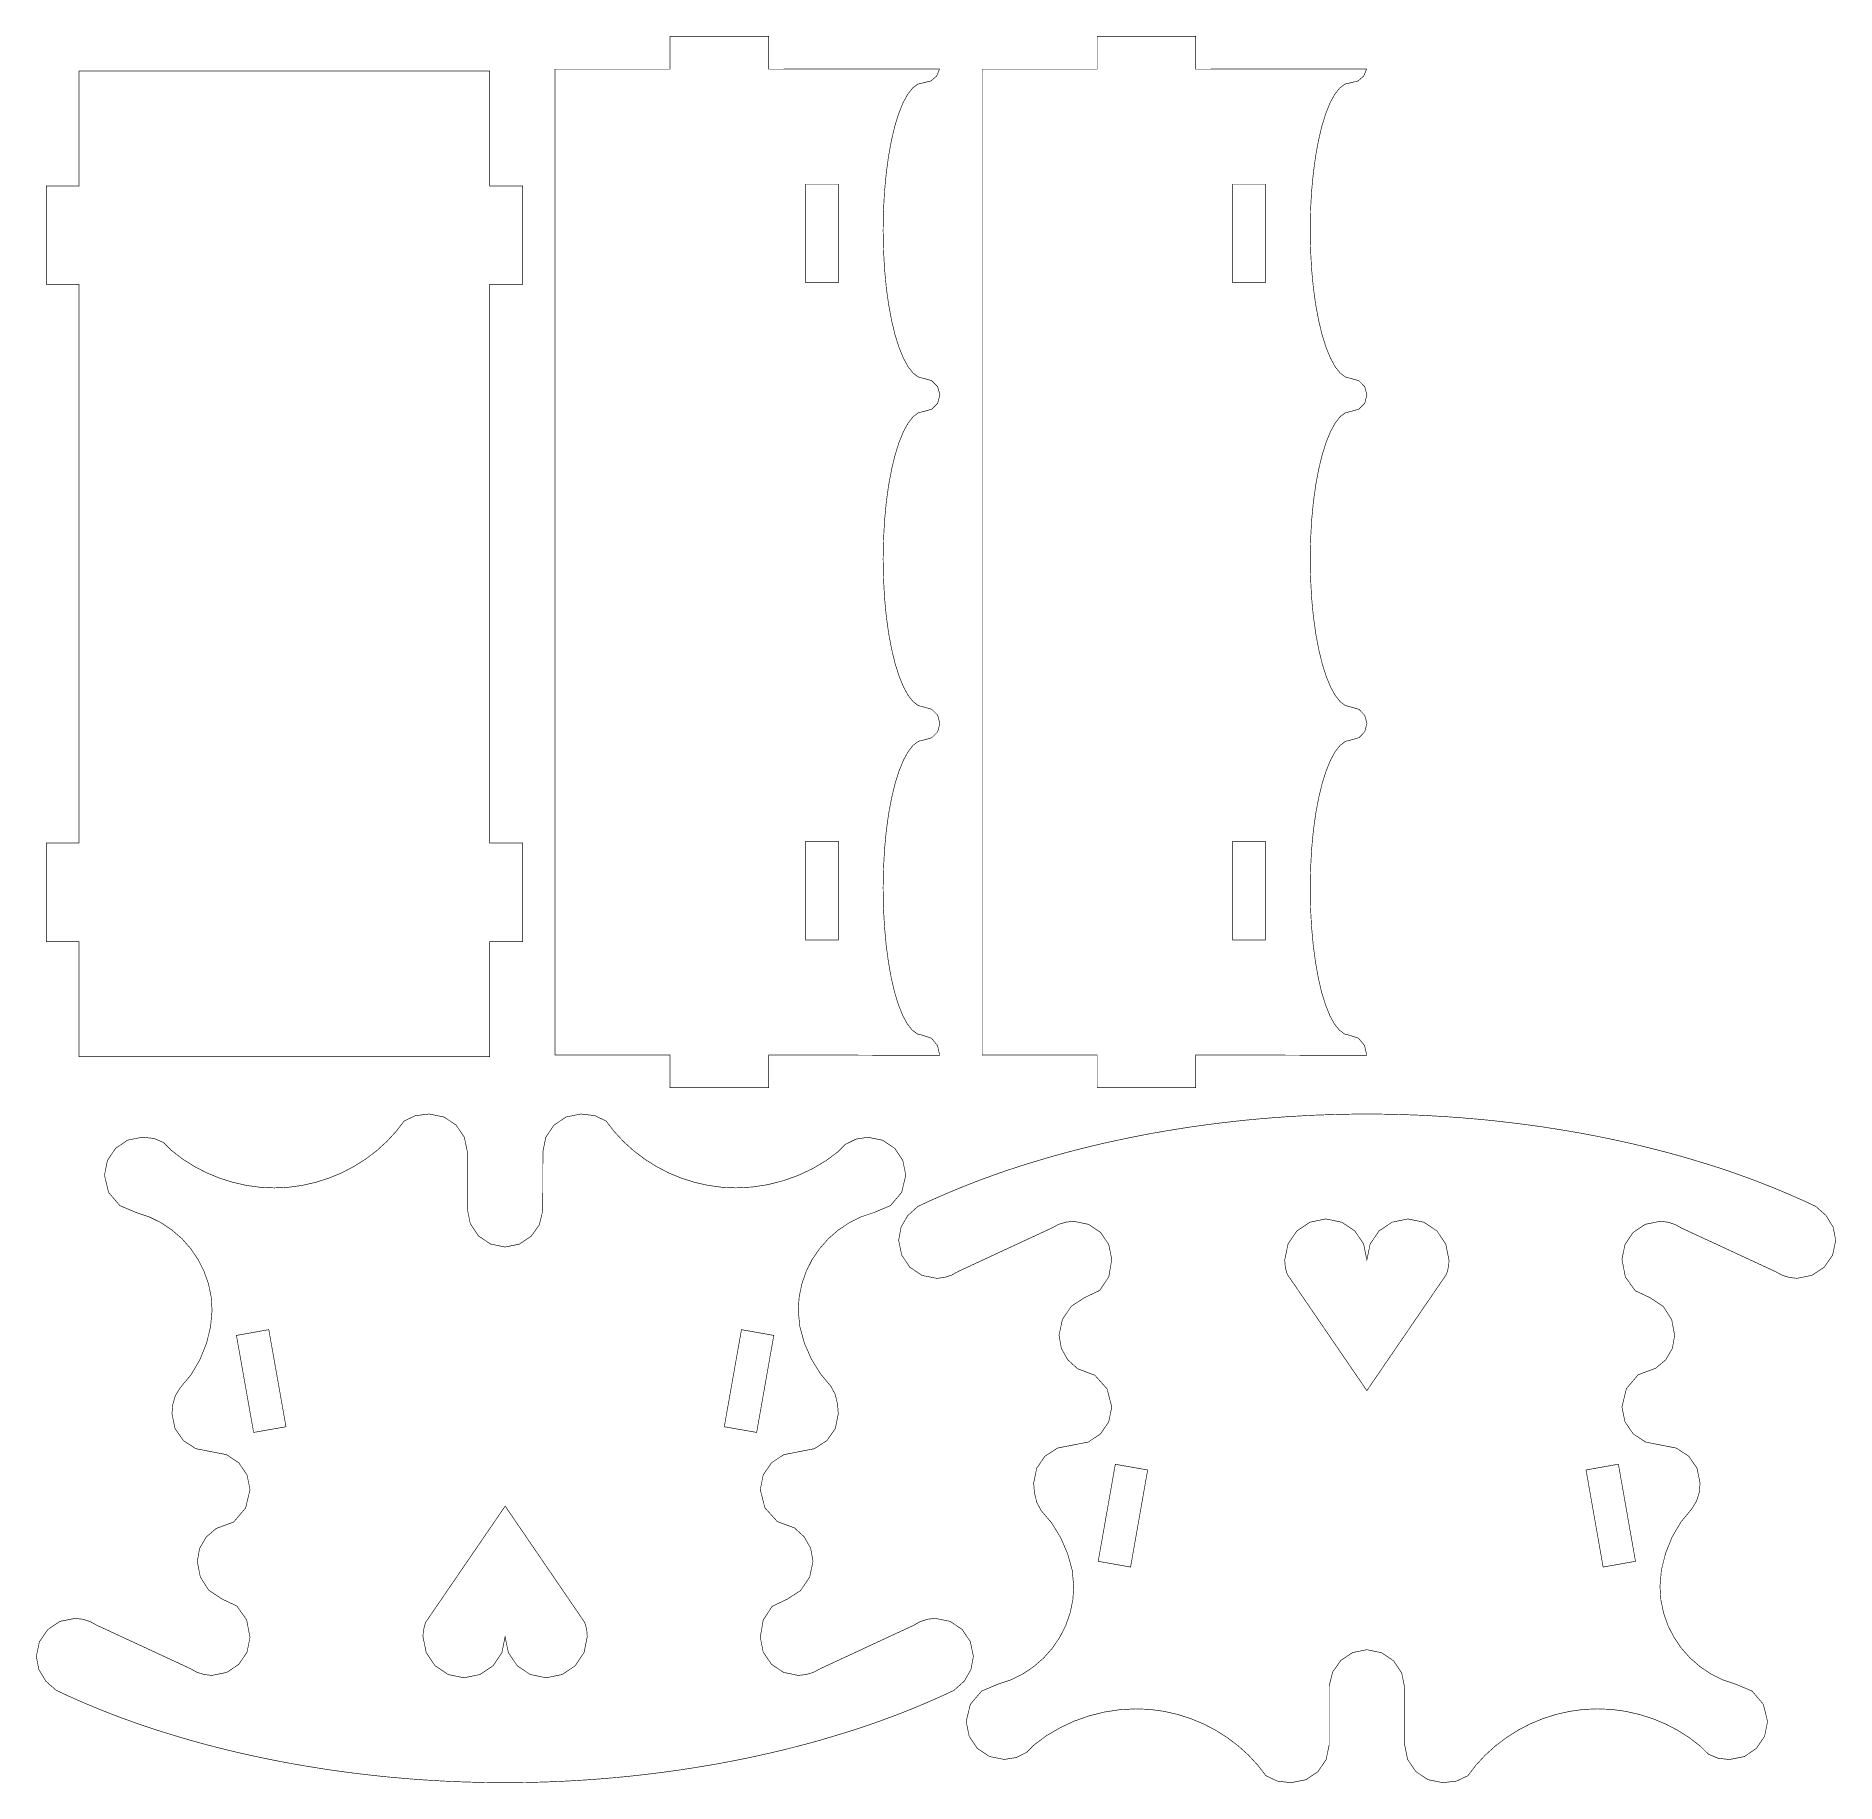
# Model space of a CAD drawing. Extents: x -103 to 116, y -146 to 66.
import ezdxf

# ---------------------------------------------------------------- set-up
doc = ezdxf.new("R2010")
doc.units = 0
doc.header["$LTSCALE"] = 0.000394
doc.header["$MEASUREMENT"] = 0
doc.layers.add('EBENE_1', color=7, linetype='CONTINUOUS')

msp = doc.modelspace()

# ---------------------------------------------------------------- linework, layer by layer
at = {"layer": 'EBENE_1', "linetype": 'Continuous', "const_width": 0.0762}
for points in [[(6.79, 62.21), (-14.02, 62.2), (-14.03, 66.2), (-26.02, 66.2), (-26.02, 62.2), (-40.02, 62.2), (-40.02, -57.8), (-26.02, -57.8), (-26.02, -61.8), (-14.02, -61.8), (-14.02, -57.8), (6.81, -57.86)], [(58.79, 62.21), (37.98, 62.2), (37.97, 66.2), (25.98, 66.2), (25.98, 62.2), (11.98, 62.2), (11.98, -57.8), (25.98, -57.8), (25.98, -61.8), (37.98, -61.8), (37.98, -57.8), (58.81, -57.86)], [(-97.98, -32.01), (-101.98, -32.01), (-101.98, -44.01), (-97.98, -44.01), (-97.98, -58.01), (-47.98, -58.01), (-47.98, -44.01), (-43.98, -44.01), (-43.98, -32.01), (-47.98, -32.01), (-47.98, 35.99), (-43.98, 35.99), (-43.98, 47.99), (-47.98, 47.99), (-47.98, 61.99), (-97.98, 61.99), (-97.98, 47.99), (-101.98, 47.99), (-101.98, 35.99), (-97.98, 35.99), (-97.98, -32.01)], [(4.83, 60.54), (5.74, 60.76), (6.44, 61.36), (6.79, 62.21)], [(56.83, 60.54), (57.74, 60.76), (58.44, 61.36), (58.79, 62.21)], [(-0.08, 42.54), (-0.04, 44.98), (0.09, 47.31), (0.3, 49.53), (0.58, 51.61), (0.93, 53.52), (1.34, 55.26), (1.81, 56.78), (2.33, 58.08), (2.9, 59.12), (3.51, 59.9), (4.15, 60.38), (4.83, 60.54)], [(51.92, 42.54), (51.96, 44.98), (52.09, 47.31), (52.3, 49.53), (52.58, 51.61), (52.93, 53.52), (53.34, 55.26), (53.81, 56.78), (54.33, 58.08), (54.9, 59.12), (55.51, 59.9), (56.15, 60.38), (56.83, 60.54)], [(-5.53, 48.2), (-9.52, 48.2), (-9.52, 36.2), (-5.53, 36.2), (-5.53, 48.2)], [(46.47, 48.2), (42.47, 48.2), (42.47, 36.2), (46.47, 36.2), (46.47, 48.2)], [(4.87, 24.55), (4.21, 24.72), (3.57, 25.2), (2.96, 25.97), (2.39, 27.02), (1.86, 28.31), (1.38, 29.83), (0.96, 31.56), (0.6, 33.48), (0.31, 35.55), (0.1, 37.77), (-0.03, 40.11), (-0.08, 42.54)], [(56.87, 24.55), (56.21, 24.72), (55.57, 25.2), (54.96, 25.97), (54.39, 27.02), (53.86, 28.31), (53.38, 29.83), (52.96, 31.56), (52.6, 33.48), (52.31, 35.55), (52.1, 37.77), (51.97, 40.11), (51.92, 42.54)], [(6.83, 22.54), (6.56, 23.55), (5.85, 24.27), (4.87, 24.55)], [(58.83, 22.54), (58.56, 23.55), (57.85, 24.27), (56.87, 24.55)], [(4.87, 20.53), (5.85, 20.81), (6.56, 21.53), (6.83, 22.54)], [(56.87, 20.53), (57.85, 20.81), (58.56, 21.53), (58.83, 22.54)], [(-0.08, 2.54), (-0.03, 4.98), (0.1, 7.31), (0.31, 9.53), (0.6, 11.61), (0.96, 13.52), (1.38, 15.25), (1.86, 16.77), (2.39, 18.07), (2.96, 19.11), (3.57, 19.89), (4.21, 20.37), (4.87, 20.53)], [(51.92, 2.54), (51.97, 4.98), (52.1, 7.31), (52.31, 9.53), (52.6, 11.61), (52.96, 13.52), (53.38, 15.25), (53.86, 16.77), (54.39, 18.07), (54.96, 19.11), (55.57, 19.89), (56.21, 20.37), (56.87, 20.53)], [(4.87, -15.45), (4.21, -15.28), (3.57, -14.8), (2.96, -14.03), (2.39, -12.98), (1.86, -11.69), (1.38, -10.17), (0.96, -8.44), (0.6, -6.52), (0.31, -4.45), (0.1, -2.23), (-0.03, 0.11), (-0.08, 2.54)], [(56.87, -15.45), (56.21, -15.28), (55.57, -14.8), (54.96, -14.03), (54.39, -12.98), (53.86, -11.69), (53.38, -10.17), (52.96, -8.44), (52.6, -6.52), (52.31, -4.45), (52.1, -2.23), (51.97, 0.11), (51.92, 2.54)], [(6.83, -17.46), (6.56, -16.45), (5.85, -15.73), (4.87, -15.45)], [(4.87, -19.47), (5.85, -19.19), (6.56, -18.47), (6.83, -17.46)], [(58.83, -17.46), (58.56, -16.45), (57.85, -15.73), (56.87, -15.45)], [(56.87, -19.47), (57.85, -19.19), (58.56, -18.47), (58.83, -17.46)], [(-0.08, -37.46), (-0.03, -35.02), (0.1, -32.69), (0.31, -30.47), (0.6, -28.39), (0.96, -26.48), (1.38, -24.75), (1.86, -23.23), (2.39, -21.93), (2.96, -20.89), (3.57, -20.11), (4.21, -19.63), (4.87, -19.47)], [(51.92, -37.46), (51.97, -35.02), (52.1, -32.69), (52.31, -30.47), (52.6, -28.39), (52.96, -26.48), (53.38, -24.75), (53.86, -23.23), (54.39, -21.93), (54.96, -20.89), (55.57, -20.11), (56.21, -19.63), (56.87, -19.47)], [(-5.53, -31.8), (-9.52, -31.8), (-9.52, -43.8), (-5.53, -43.8), (-5.53, -31.8)], [(46.47, -31.8), (42.47, -31.8), (42.47, -43.8), (46.47, -43.8), (46.47, -31.8)], [(4.77, -55.42), (4.1, -55.26), (3.46, -54.78), (2.85, -54.01), (2.29, -52.97), (1.78, -51.68), (1.31, -50.16), (0.91, -48.43), (0.57, -46.52), (0.29, -44.44), (0.09, -42.23), (-0.04, -39.89), (-0.08, -37.46)], [(56.77, -55.42), (56.1, -55.26), (55.46, -54.78), (54.85, -54.01), (54.29, -52.97), (53.78, -51.68), (53.31, -50.16), (52.91, -48.43), (52.57, -46.52), (52.29, -44.44), (52.09, -42.23), (51.96, -39.89), (51.92, -37.46)], [(4.77, -55.42), (4.77, -55.42)], [(6.81, -57.86), (6.54, -56.66), (5.8, -55.77), (4.77, -55.42)], [(56.77, -55.42), (56.77, -55.42)], [(58.81, -57.86), (58.54, -56.66), (57.8, -55.77), (56.77, -55.42)], [(3.62, -127.25), (-7.75, -132.53), (-8.57, -132.97), (-9.48, -133.24), (-10.42, -133.34), (-12.21, -132.97), (-13.68, -131.98), (-14.68, -130.51), (-15.04, -128.71), (-14.68, -126.59), (-13.59, -124.93), (-11.74, -124.05), (-10.12, -123), (-9.02, -121.37), (-8.62, -119.46), (-8.9, -117.87), (-9.69, -116.47), (-10.87, -115.39), (-12.98, -114.6), (-14.47, -112.94), (-15.04, -110.73), (-14.68, -108.93), (-13.68, -107.46), (-12.19, -106.47), (-10.35, -106.11), (-8.45, -105.74), (-6.92, -104.75), (-5.9, -103.28), (-5.54, -101.48), (-5.63, -100.31), (-5.92, -99.12), (-6.45, -98.13), (-7.72, -96.61), (-8.81, -94.84), (-9.67, -92.89), (-10.22, -90.88), (-10.42, -88.89), (-10.3, -87.25), (-9.97, -85.66), (-9.44, -84.14), (-8.72, -82.71), (-7.82, -81.39), (-6.76, -80.19), (-5.56, -79.14), (-4.22, -78.24), (-2.77, -77.52), (-1.21, -77), (0.81, -76.15), (2.18, -74.54), (2.68, -72.45), (2.32, -70.65), (1.33, -69.18), (-0.14, -68.19), (-1.94, -67.83), (-3.4, -68.06), (-4.67, -68.69), (-5.61, -69.62), (-7.1, -70.72), (-8.71, -71.67), (-10.44, -72.48), (-12.25, -73.12), (-14.13, -73.6), (-16.05, -73.89), (-18, -73.99), (-19.69, -73.92), (-21.37, -73.69), (-23.02, -73.32), (-24.63, -72.81), (-26.19, -72.17), (-27.68, -71.39), (-29.11, -70.49), (-30.45, -69.48), (-31.69, -68.35), (-32.84, -67.11), (-33.81, -65.85), (-35.2, -65.19), (-36.88, -65), (-38.68, -65.36), (-40.15, -66.35), (-41.15, -67.81), (-41.51, -69.61), (-41.52, -76.76), (-41.94, -78.48), (-42.94, -79.89), (-44.37, -80.84), (-46.1, -81.19), (-47.9, -80.82), (-49.36, -79.83), (-50.35, -78.35), (-50.71, -76.55), (-50.7, -69.62), (-51.07, -67.83), (-52.06, -66.36), (-53.53, -65.37), (-55.33, -65), (-57.01, -65.19), (-58.4, -65.85), (-59.37, -67.11), (-60.52, -68.35), (-61.76, -69.48), (-63.1, -70.49), (-64.53, -71.39), (-66.02, -72.17), (-67.58, -72.81), (-69.19, -73.32), (-70.83, -73.69), (-72.51, -73.92), (-74.21, -73.99), (-75.91, -73.92), (-77.6, -73.69), (-79.27, -73.31), (-80.89, -72.8), (-82.46, -72.15), (-83.96, -71.37), (-85.39, -70.47), (-86.72, -69.44), (-87.68, -68.48), (-88.87, -67.97), (-90.28, -67.82), (-92.08, -68.18), (-93.54, -69.18), (-94.53, -70.65), (-94.89, -72.45), (-94.39, -74.54), (-93.02, -76.15), (-91, -77), (-89.44, -77.52), (-87.99, -78.24), (-86.65, -79.14), (-85.44, -80.19), (-84.39, -81.39), (-83.49, -82.71), (-82.77, -84.14), (-82.23, -85.66), (-81.9, -87.25), (-81.79, -88.89), (-81.79, -88.89), (-81.97, -90.89), (-82.47, -92.92), (-83.27, -94.9), (-84.34, -96.73), (-85.65, -98.3), (-86.26, -99.29), (-86.58, -100.38), (-86.67, -101.48), (-86.3, -103.28), (-85.29, -104.75), (-83.76, -105.74), (-81.85, -106.11), (-80.02, -106.47), (-78.53, -107.46), (-77.53, -108.93), (-77.17, -110.73), (-77.71, -112.97), (-79.16, -114.67), (-81.28, -115.45), (-82.5, -116.49), (-83.3, -117.87), (-83.59, -119.46), (-83.22, -121.36), (-82.2, -122.97), (-80.64, -124.01), (-78.76, -124.9), (-77.58, -126.58), (-77.17, -128.71), (-77.53, -130.51), (-78.52, -131.98), (-79.99, -132.97), (-81.79, -133.34), (-82.73, -133.24), (-83.63, -132.96), (-84.44, -132.51), (-95.83, -127.23), (-96.65, -126.78), (-97.55, -126.5), (-98.49, -126.4), (-100.3, -126.76), (-101.79, -127.76), (-102.81, -129.23), (-103.19, -131.02), (-102.88, -132.62), (-102.04, -134.03), (-100.77, -135.15), (-99.52, -135.74), (-98.24, -136.31), (-96.94, -136.87), (-95.62, -137.42), (-94.28, -137.95), (-92.92, -138.47), (-91.54, -138.97), (-90.14, -139.46), (-88.72, -139.93), (-87.29, -140.38), (-85.84, -140.82), (-84.38, -141.25), (-82.9, -141.66), (-81.4, -142.05), (-79.89, -142.43), (-78.37, -142.79), (-76.84, -143.13), (-75.29, -143.46), (-73.73, -143.77), (-72.16, -144.07), (-70.58, -144.34), (-68.99, -144.6), (-67.4, -144.85), (-65.79, -145.07), (-64.18, -145.28), (-62.55, -145.47), (-60.93, -145.65), (-59.3, -145.8), (-57.66, -145.94), (-56.02, -146.06), (-54.37, -146.16), (-52.72, -146.25), (-51.07, -146.31), (-49.41, -146.36), (-47.76, -146.39), (-46.1, -146.4), (-46.1, -146.4), (-44.45, -146.39), (-42.79, -146.36), (-41.14, -146.31), (-39.49, -146.25), (-37.84, -146.16), (-36.19, -146.06), (-34.55, -145.94), (-32.91, -145.8), (-31.28, -145.65), (-29.65, -145.47), (-28.03, -145.28), (-26.42, -145.07), (-24.81, -144.85), (-23.22, -144.6), (-21.63, -144.34), (-20.05, -144.07), (-18.48, -143.77), (-16.92, -143.46), (-15.37, -143.13), (-13.84, -142.79), (-12.32, -142.43), (-10.81, -142.05), (-9.31, -141.66), (-7.83, -141.25), (-6.37, -140.82), (-4.92, -140.38), (-3.48, -139.93), (-2.07, -139.46), (-0.67, -138.97), (0.71, -138.47), (2.07, -137.95), (3.41, -137.42), (4.73, -136.87), (6.03, -136.31), (7.31, -135.74), (8.56, -135.15), (9.81, -134.03), (10.62, -132.62), (10.91, -131.02), (10.54, -129.23), (9.55, -127.76), (8.08, -126.76), (6.28, -126.4), (5.34, -126.5), (4.44, -126.79), (3.62, -127.25)], [(9.09, -84.15), (20.47, -78.87), (21.28, -78.43), (22.19, -78.16), (23.13, -78.06), (24.93, -78.43), (26.4, -79.42), (27.39, -80.89), (27.76, -82.69), (27.4, -84.81), (26.3, -86.47), (24.45, -87.35), (22.83, -88.4), (21.74, -90.03), (21.34, -91.94), (21.62, -93.53), (22.41, -94.93), (23.59, -96), (25.7, -96.8), (27.19, -98.46), (27.76, -100.67), (27.39, -102.47), (26.39, -103.94), (24.9, -104.93), (23.07, -105.29), (21.16, -105.66), (19.63, -106.65), (18.62, -108.12), (18.25, -109.92), (18.34, -111.09), (18.63, -112.28), (19.16, -113.27), (20.44, -114.78), (21.53, -116.56), (22.38, -118.51), (22.94, -120.52), (23.13, -122.51), (23.02, -124.15), (22.69, -125.74), (22.16, -127.26), (21.43, -128.69), (20.54, -130.01), (19.48, -131.21), (18.27, -132.26), (16.94, -133.16), (15.48, -133.88), (13.92, -134.4), (11.91, -135.25), (10.54, -136.86), (10.03, -138.95), (10.4, -140.75), (11.39, -142.22), (12.86, -143.21), (14.66, -143.57), (16.11, -143.34), (17.39, -142.71), (18.33, -141.78), (19.81, -140.68), (21.43, -139.73), (23.15, -138.92), (24.97, -138.28), (26.85, -137.8), (28.77, -137.51), (30.71, -137.41), (32.41, -137.48), (34.09, -137.71), (35.74, -138.08), (37.35, -138.59), (38.9, -139.23), (40.4, -140.01), (41.82, -140.91), (43.16, -141.92), (44.41, -143.05), (45.56, -144.29), (46.53, -145.55), (47.92, -146.21), (49.59, -146.4), (51.39, -146.04), (52.87, -145.05), (53.86, -143.59), (54.23, -141.79), (54.23, -134.63), (54.66, -132.92), (55.65, -131.51), (57.08, -130.56), (58.82, -130.21), (60.61, -130.58), (62.08, -131.57), (63.07, -133.05), (63.42, -134.85), (63.42, -141.78), (63.78, -143.57), (64.78, -145.04), (66.25, -146.03), (68.05, -146.4), (69.73, -146.21), (71.12, -145.55), (72.09, -144.29), (73.23, -143.05), (74.48, -141.92), (75.82, -140.91), (77.24, -140.01), (78.74, -139.23), (80.29, -138.59), (81.9, -138.08), (83.55, -137.71), (85.23, -137.48), (86.93, -137.41), (88.63, -137.48), (90.32, -137.71), (91.98, -138.09), (93.61, -138.6), (95.18, -139.25), (96.68, -140.03), (98.1, -140.93), (99.43, -141.96), (100.4, -142.92), (101.59, -143.43), (102.99, -143.58), (104.79, -143.22), (106.26, -142.22), (107.25, -140.75), (107.61, -138.95), (107.1, -136.86), (105.73, -135.25), (103.72, -134.4), (102.16, -133.88), (100.7, -133.16), (99.37, -132.26), (98.16, -131.21), (97.1, -130.01), (96.21, -128.69), (95.48, -127.26), (94.95, -125.74), (94.62, -124.15), (94.51, -122.51), (94.68, -120.51), (95.19, -118.48), (95.99, -116.49), (97.06, -114.67), (98.36, -113.1), (98.97, -112.11), (99.3, -111.02), (99.39, -109.92), (99.02, -108.12), (98.01, -106.65), (96.48, -105.66), (94.57, -105.29), (92.74, -104.93), (91.25, -103.94), (90.25, -102.47), (89.88, -100.67), (90.42, -98.43), (91.87, -96.73), (93.99, -95.95), (95.22, -94.91), (96.02, -93.53), (96.3, -91.94), (95.94, -90.04), (94.92, -88.43), (93.36, -87.39), (91.48, -86.5), (90.29, -84.82), (89.88, -82.69), (90.25, -80.89), (91.24, -79.42), (92.71, -78.43), (94.51, -78.06), (95.44, -78.16), (96.34, -78.44), (97.15, -78.89), (108.55, -84.17), (109.37, -84.62), (110.27, -84.9), (111.21, -85), (113.01, -84.64), (114.51, -83.64), (115.53, -82.17), (115.91, -80.38), (115.6, -78.78), (114.75, -77.37), (113.49, -76.25), (112.23, -75.66), (110.95, -75.09), (109.65, -74.53), (108.33, -73.98), (106.99, -73.45), (105.63, -72.93), (104.25, -72.43), (102.86, -71.94), (101.44, -71.47), (100.01, -71.02), (98.56, -70.58), (97.09, -70.15), (95.61, -69.74), (94.12, -69.35), (92.61, -68.97), (91.09, -68.61), (89.55, -68.27), (88.01, -67.94), (86.45, -67.63), (84.88, -67.33), (83.3, -67.06), (81.71, -66.8), (80.11, -66.55), (78.51, -66.33), (76.89, -66.12), (75.27, -65.93), (73.64, -65.75), (72.01, -65.6), (70.37, -65.46), (68.73, -65.34), (67.09, -65.24), (65.44, -65.15), (63.78, -65.09), (62.13, -65.04), (60.48, -65.01), (58.82, -65), (58.82, -65), (57.16, -65.01), (55.51, -65.04), (53.86, -65.09), (52.2, -65.15), (50.56, -65.24), (48.91, -65.34), (47.27, -65.46), (45.63, -65.6), (44, -65.75), (42.37, -65.93), (40.75, -66.12), (39.14, -66.33), (37.53, -66.55), (35.93, -66.8), (34.34, -67.06), (32.76, -67.33), (31.19, -67.63), (29.64, -67.94), (28.09, -68.27), (26.55, -68.61), (25.03, -68.97), (23.52, -69.35), (22.03, -69.74), (20.55, -70.15), (19.08, -70.58), (17.63, -71.02), (16.2, -71.47), (14.78, -71.94), (13.39, -72.43), (12.01, -72.93), (10.65, -73.45), (9.31, -73.98), (7.99, -74.53), (6.69, -75.09), (5.41, -75.66), (4.15, -76.25), (2.91, -77.37), (2.1, -78.78), (1.81, -80.38), (2.18, -82.17), (3.17, -83.64), (4.64, -84.64), (6.44, -85), (7.37, -84.9), (8.27, -84.61), (9.09, -84.15)], [(58.82, -82.77), (59.22, -80.83), (60.29, -79.24), (61.88, -78.17), (63.82, -77.77), (65.77, -78.17), (67.36, -79.24), (68.43, -80.83), (68.82, -82.77), (68.79, -83.35), (68.68, -83.94), (68.52, -84.5), (58.82, -98.67), (49.12, -84.5), (48.96, -83.94), (48.86, -83.35), (48.82, -82.77), (49.22, -80.83), (50.29, -79.24), (51.88, -78.17), (53.82, -77.77), (55.77, -78.17), (57.36, -79.24), (58.43, -80.83), (58.82, -82.77)], [(-76.73, -103.76), (-72.79, -103.07), (-74.88, -91.25), (-78.82, -91.95), (-76.73, -103.76)], [(-15.48, -103.76), (-19.42, -103.07), (-17.33, -91.25), (-13.39, -91.95), (-15.48, -103.76)], [(28.19, -107.64), (32.13, -108.33), (30.05, -120.15), (26.11, -119.45), (28.19, -107.64)], [(89.45, -107.63), (85.51, -108.33), (87.59, -120.15), (91.53, -119.45), (89.45, -107.63)], [(-46.11, -128.63), (-46.5, -130.57), (-47.57, -132.16), (-49.16, -133.23), (-51.11, -133.63), (-53.05, -133.23), (-54.64, -132.16), (-55.71, -130.57), (-56.11, -128.63), (-56.07, -128.05), (-55.96, -127.46), (-55.8, -126.9), (-46.1, -112.73), (-36.41, -126.9), (-36.25, -127.46), (-36.14, -128.05), (-36.11, -128.63), (-36.5, -130.57), (-37.57, -132.16), (-39.16, -133.23), (-41.11, -133.63), (-43.05, -133.23), (-44.64, -132.16), (-45.71, -130.57), (-46.11, -128.63)]]:
    msp.add_lwpolyline(points, dxfattribs=at)

doc.saveas('drawing.dxf')
